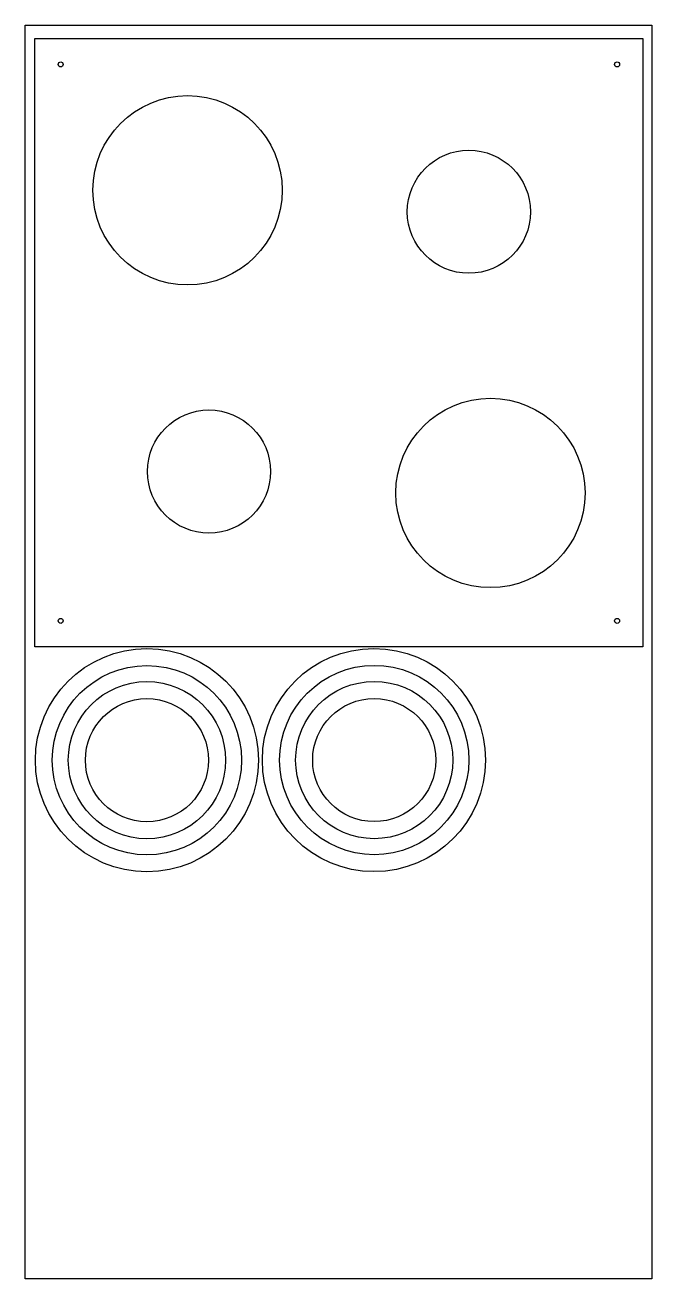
# Model space of a CAD drawing. Extents: x -1867 to -1367, y 363 to 1363.
import ezdxf

# ---------------------------------------------------------------- set-up
doc = ezdxf.new("R2010")
doc.units = 0
doc.layers.get('0').update_dxf_attribs({"linetype": 'CONTINUOUS'})
doc.layers.add('DEFAULT', color=7, linetype='CONTINUOUS')
doc.layers.add('GEARS', color=15, linetype='CONTINUOUS')

msp = doc.modelspace()

# ---------------------------------------------------------------- linework, layer by layer
for p, q in [((-1859.6, 1352.2), (-1374.6, 1352.2)), ((-1859.6, 867.2), (-1859.6, 1352.2)), ((-1374.6, 1352.2), (-1374.6, 867.2)), ((-1374.6, 867.2), (-1859.6, 867.2))]:
    msp.add_line(p, q)
at = {"layer": 'DEFAULT'}
for centre, radius in [((-1839, 1331.6), 2), ((-1395.2, 1331.6), 2), ((-1737.8, 1231.2), 75.5), ((-1513.4, 1214.1), 49.1), ((-1496.2, 989.8), 75.5), ((-1720.7, 1006.9), 49.1), ((-1839, 887.8), 2), ((-1395.2, 887.8), 2), ((-1770.2, 776.7), 89), ((-1589.1, 776.8), 89), ((-1770.2, 776.7), 75.5), ((-1588.9, 776.8), 75.5), ((-1770.2, 776.7), 62.7), ((-1588.9, 776.8), 62.7), ((-1770.2, 776.7), 49.1), ((-1588.9, 776.8), 49.1)]:
    msp.add_circle(centre, radius, dxfattribs=at)
at = {"layer": 'GEARS'}
for p, q in [((-1867.4, 363), (-1867.4, 1363)), ((-1867.4, 1363), (-1367.4, 1363)), ((-1367.4, 1363), (-1367.4, 363)), ((-1367.4, 363), (-1867.4, 363))]:
    msp.add_line(p, q, dxfattribs=at)

doc.saveas('drawing.dxf')
